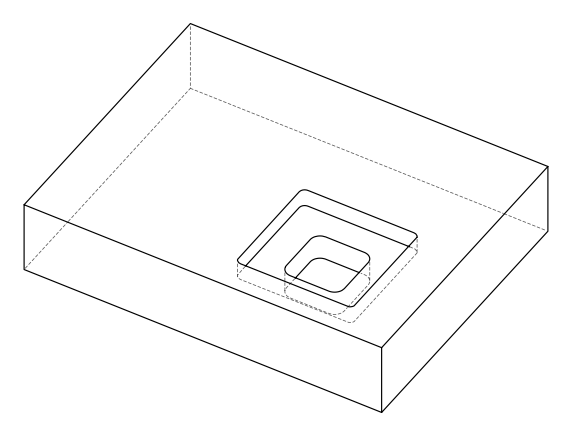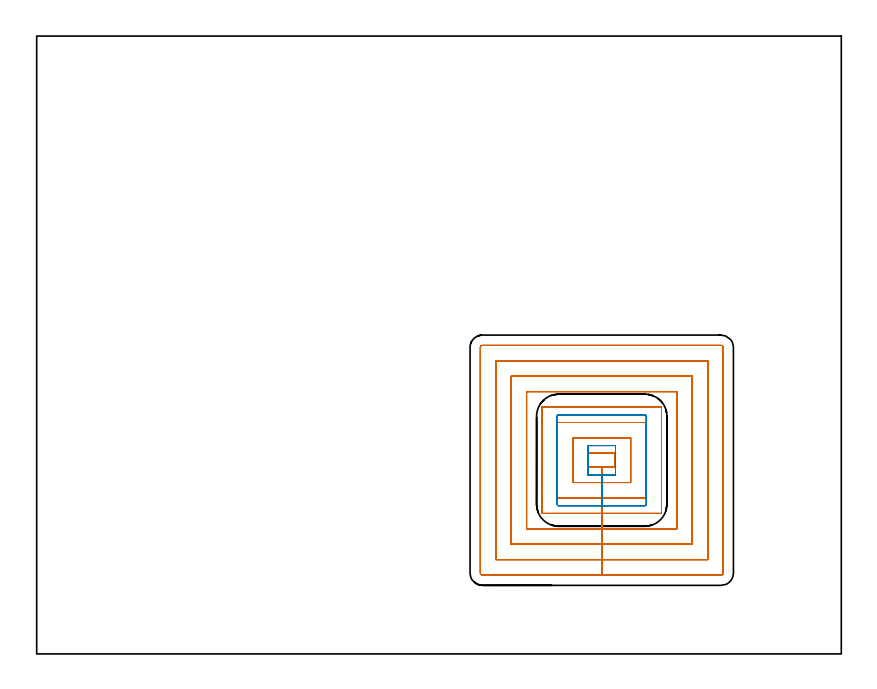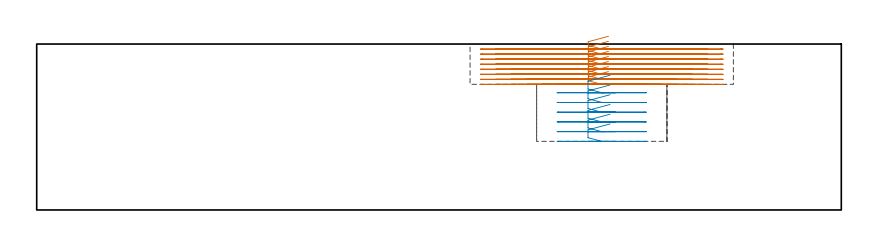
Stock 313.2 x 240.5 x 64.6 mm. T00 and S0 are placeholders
(PLAN: 2 operations, 1 tool changes, 29.9 min)
(1 MILL_RECTANGULAR_POCKET | POCKET_RECTANGULAR_STRAIGHT | NXT0201_009 | Follow Part, ap 2, ae 75% | 26.89 min | 156454 mm3)
(2 MILL_RECTANGULAR_POCKET_1 | POCKET_RECTANGULAR_STRAIGHT_1 | UGT0201_008 | Follow Part, ap 4, ae 75% | 3 min | 56469 mm3)
(TOOL NXT0201_009 | ENDMILL 8mm [2P460-0800-NA 1630] | D8 FL26 Z6)
(TOOL UGT0201_008 | End Mill 16 mm | D16 FL32 Z4)
(OP 1 MILL_RECTANGULAR_POCKET)
G17 G21 G94 G90
T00 M6
G54
G17 G0 G90 X222.57 Y78.1 S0 M3
G43 Z74.6 H1
Z67.6
G94 G1 X214.7 Z65.491 F250.
Y72.7 Z64.044
X219.95 Z62.637
X225.2 F500.
Y78.1
X214.7
Y72.7
X219.95
Y66.7
X231.2
Y84.1
X208.7
Y66.7
X219.95
Y60.7
X237.2
Y90.1
X202.7
Y60.7
X219.95
Y54.7
X243.2
Y96.1
X196.7
Y54.7
X219.95
Y48.7
X249.2
Y102.1
X190.7
Y48.7
X219.95
Y42.7
X255.2
Y108.1
X184.7
Y42.7
X219.95
Y36.7
X261.2
Y114.1
X178.7
Y36.7
X219.95
Y30.7
X266.4
G3 X267.2 Y31.5 R0.8
G1 Y119.3
G3 X266.4 Y120.1 R0.8
G1 X173.5
G3 X172.7 Y119.3 R0.8
G1 Y31.5
G3 X173.5 Y30.7 R0.8
G1 X219.95
X220.95
G0 X222.57 Y78.1 Z65.637
G1 X214.7 Z63.529 F250.
Y72.7 Z62.082
X219.95 Z60.675
X225.2 F500.
Y78.1
X214.7
Y72.7
X219.95
Y66.7
X231.2
Y84.1
X208.7
Y66.7
X219.95
Y60.7
X237.2
Y90.1
X202.7
Y60.7
X219.95
Y54.7
X243.2
Y96.1
X196.7
Y54.7
X219.95
Y48.7
X249.2
Y102.1
X190.7
Y48.7
X219.95
Y42.7
X255.2
Y108.1
X184.7
Y42.7
X219.95
Y36.7
X261.2
Y114.1
X178.7
Y36.7
X219.95
Y30.7
X266.4
G3 X267.2 Y31.5 R0.8
G1 Y119.3
G3 X266.4 Y120.1 R0.8
G1 X173.5
G3 X172.7 Y119.3 R0.8
G1 Y31.5
G3 X173.5 Y30.7 R0.8
G1 X219.95
X220.95
G0 X222.57 Y78.1 Z63.675
G1 X214.7 Z61.566 F250.
Y72.7 Z60.119
X219.95 Z58.712
X225.2 F500.
Y78.1
X214.7
Y72.7
X219.95
Y66.7
X231.2
Y84.1
X208.7
Y66.7
X219.95
Y60.7
X237.2
Y90.1
X202.7
Y60.7
X219.95
Y54.7
X243.2
Y96.1
X196.7
Y54.7
X219.95
Y48.7
X249.2
Y102.1
X190.7
Y48.7
X219.95
Y42.7
X255.2
Y108.1
X184.7
Y42.7
X219.95
Y36.7
X261.2
Y114.1
X178.7
Y36.7
X219.95
Y30.7
X266.4
G3 X267.2 Y31.5 R0.8
G1 Y119.3
G3 X266.4 Y120.1 R0.8
G1 X173.5
G3 X172.7 Y119.3 R0.8
G1 Y31.5
G3 X173.5 Y30.7 R0.8
G1 X219.95
X220.95
G0 X222.57 Y78.1 Z61.712
G1 X214.7 Z59.604 F250.
Y72.7 Z58.157
X219.95 Z56.75
X225.2 F500.
Y78.1
X214.7
Y72.7
X219.95
Y66.7
X231.2
Y84.1
X208.7
Y66.7
X219.95
Y60.7
X237.2
Y90.1
X202.7
Y60.7
X219.95
Y54.7
X243.2
Y96.1
X196.7
Y54.7
X219.95
Y48.7
X249.2
Y102.1
X190.7
Y48.7
X219.95
Y42.7
X255.2
Y108.1
X184.7
Y42.7
X219.95
Y36.7
X261.2
Y114.1
X178.7
Y36.7
X219.95
Y30.7
X266.4
G3 X267.2 Y31.5 R0.8
G1 Y119.3
G3 X266.4 Y120.1 R0.8
G1 X173.5
G3 X172.7 Y119.3 R0.8
G1 Y31.5
G3 X173.5 Y30.7 R0.8
G1 X219.95
X220.95
G0 X222.57 Y78.1 Z59.75
G1 X214.7 Z57.641 F250.
Y72.7 Z56.194
X219.95 Z54.787
X225.2 F500.
Y78.1
X214.7
Y72.7
X219.95
Y66.7
X231.2
Y84.1
X208.7
Y66.7
X219.95
Y60.7
X237.2
Y90.1
X202.7
Y60.7
X219.95
Y54.7
X243.2
Y96.1
X196.7
Y54.7
X219.95
Y48.7
X249.2
Y102.1
X190.7
Y48.7
X219.95
Y42.7
X255.2
Y108.1
X184.7
Y42.7
X219.95
Y36.7
X261.2
Y114.1
X178.7
Y36.7
X219.95
Y30.7
X266.4
G3 X267.2 Y31.5 R0.8
G1 Y119.3
G3 X266.4 Y120.1 R0.8
G1 X173.5
G3 X172.7 Y119.3 R0.8
G1 Y31.5
G3 X173.5 Y30.7 R0.8
G1 X219.95
X220.95
G0 X222.57 Y78.1 Z57.787
G1 X214.7 Z55.679 F250.
Y72.7 Z54.232
X219.95 Z52.825
X225.2 F500.
Y78.1
X214.7
Y72.7
X219.95
Y66.7
X231.2
Y84.1
X208.7
Y66.7
X219.95
Y60.7
X237.2
Y90.1
X202.7
Y60.7
X219.95
Y54.7
X243.2
Y96.1
X196.7
Y54.7
X219.95
Y48.7
X249.2
Y102.1
X190.7
Y48.7
X219.95
Y42.7
X255.2
Y108.1
X184.7
Y42.7
X219.95
Y36.7
X261.2
Y114.1
X178.7
Y36.7
X219.95
Y30.7
X266.4
G3 X267.2 Y31.5 R0.8
G1 Y119.3
G3 X266.4 Y120.1 R0.8
G1 X173.5
G3 X172.7 Y119.3 R0.8
G1 Y31.5
G3 X173.5 Y30.7 R0.8
G1 X219.95
X220.95
G0 X222.57 Y78.1 Z55.825
G1 X214.7 Z53.716 F250.
Y72.7 Z52.269
X219.95 Z50.862
X225.2 F500.
Y78.1
X214.7
Y72.7
X219.95
Y66.7
X231.2
Y84.1
X208.7
Y66.7
X219.95
Y60.7
X237.2
Y90.1
X202.7
Y60.7
X219.95
Y54.7
X243.2
Y96.1
X196.7
Y54.7
X219.95
Y48.7
X249.2
Y102.1
X190.7
Y48.7
X219.95
Y42.7
X255.2
Y108.1
X184.7
Y42.7
X219.95
Y36.7
X261.2
Y114.1
X178.7
Y36.7
X219.95
Y30.7
X266.4
G3 X267.2 Y31.5 R0.8
G1 Y119.3
G3 X266.4 Y120.1 R0.8
G1 X173.5
G3 X172.7 Y119.3 R0.8
G1 Y31.5
G3 X173.5 Y30.7 R0.8
G1 X219.95
X220.95
G0 X222.57 Y78.1 Z53.862
G1 X214.7 Z51.754 F250.
Y72.7 Z50.307
X219.95 Z48.9
X225.2 F500.
Y78.1
X214.7
Y72.7
X219.95
Y66.7
X231.2
Y84.1
X208.7
Y66.7
X219.95
Y60.7
X237.2
Y90.1
X202.7
Y60.7
X219.95
Y54.7
X243.2
Y96.1
X196.7
Y54.7
X219.95
Y48.7
X249.2
Y102.1
X190.7
Y48.7
X219.95
Y42.7
X255.2
Y108.1
X184.7
Y42.7
X219.95
Y36.7
X261.2
Y114.1
X178.7
Y36.7
X219.95
Y30.7
X266.4
G3 X267.2 Y31.5 R0.8
G1 Y119.3
G3 X266.4 Y120.1 R0.8
G1 X173.5
G3 X172.7 Y119.3 R0.8
G1 Y31.5
G3 X173.5 Y30.7 R0.8
G1 X219.95
X220.95
G0 Z74.6
M5
M2
(OP 2 MILL_RECTANGULAR_POCKET_1)
G17 G21 G94 G90
T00 M6
G54
G17 G0 G90 X223.191 Y81.1 S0 M3
G43 Z74.6 H0
Z52.44
G94 G1 X214.6 Z50.138 F250.
Y69.7 Z47.083
X219.95 Z45.65
X225.3 F500.
Y81.1
X214.6
Y69.7
X219.95
Y57.7
X236.7
G3 X237.3 Y58.3 R0.6
G1 Y92.5
G3 X236.7 Y93.1 R0.6
G1 X203.2
G3 X202.6 Y92.5 R0.6
G1 Y58.3
G3 X203.2 Y57.7 R0.6
G1 X219.95
X220.95
G0 X223.191 Y81.1 Z48.65
G1 X214.6 Z46.348 F250.
Y69.7 Z43.293
X219.95 Z41.86
X225.3 F500.
Y81.1
X214.6
Y69.7
X219.95
Y57.7
X236.7
G3 X237.3 Y58.3 R0.6
G1 Y92.5
G3 X236.7 Y93.1 R0.6
G1 X203.2
G3 X202.6 Y92.5 R0.6
G1 Y58.3
G3 X203.2 Y57.7 R0.6
G1 X219.95
X220.95
G0 X223.191 Y81.1 Z44.86
G1 X214.6 Z42.558 F250.
Y69.7 Z39.503
X219.95 Z38.07
X225.3 F500.
Y81.1
X214.6
Y69.7
X219.95
Y57.7
X236.7
G3 X237.3 Y58.3 R0.6
G1 Y92.5
G3 X236.7 Y93.1 R0.6
G1 X203.2
G3 X202.6 Y92.5 R0.6
G1 Y58.3
G3 X203.2 Y57.7 R0.6
G1 X219.95
X220.95
G0 X223.191 Y81.1 Z41.07
G1 X214.6 Z38.768 F250.
Y69.7 Z35.714
X219.95 Z34.28
X225.3 F500.
Y81.1
X214.6
Y69.7
X219.95
Y57.7
X236.7
G3 X237.3 Y58.3 R0.6
G1 Y92.5
G3 X236.7 Y93.1 R0.6
G1 X203.2
G3 X202.6 Y92.5 R0.6
G1 Y58.3
G3 X203.2 Y57.7 R0.6
G1 X219.95
X220.95
G0 X223.191 Y81.1 Z37.28
G1 X214.6 Z34.978 F250.
Y69.7 Z31.924
X219.95 Z30.49
X225.3 F500.
Y81.1
X214.6
Y69.7
X219.95
Y57.7
X236.7
G3 X237.3 Y58.3 R0.6
G1 Y92.5
G3 X236.7 Y93.1 R0.6
G1 X203.2
G3 X202.6 Y92.5 R0.6
G1 Y58.3
G3 X203.2 Y57.7 R0.6
G1 X219.95
X220.95
G0 X223.191 Y81.1 Z33.49
G1 X214.6 Z31.188 F250.
Y69.7 Z28.134
X219.95 Z26.7
X225.3 F500.
Y81.1
X214.6
Y69.7
X219.95
Y57.7
X236.7
G3 X237.3 Y58.3 R0.6
G1 Y92.5
G3 X236.7 Y93.1 R0.6
G1 X203.2
G3 X202.6 Y92.5 R0.6
G1 Y58.3
G3 X203.2 Y57.7 R0.6
G1 X219.95
X220.95
G0 Z74.6
M5
M2
